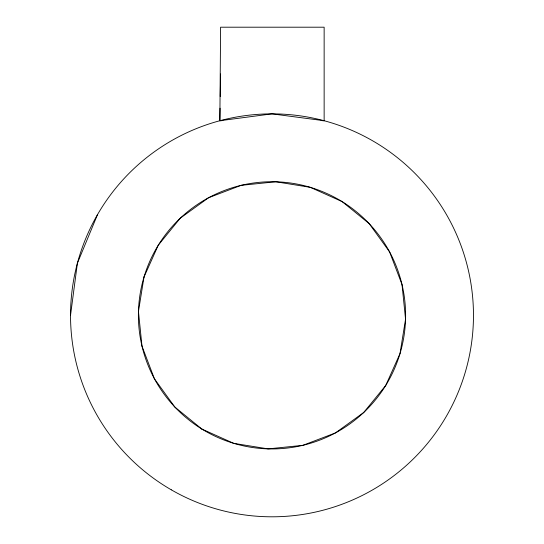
<?xml version="1.0" encoding="UTF-8"?>
<svg xmlns="http://www.w3.org/2000/svg" width="544" height="544" viewBox="0 0 544 544"><rect width="100%" height="100%" fill="white"/><g stroke="black" fill="none" stroke-linecap="round" stroke-linejoin="round"><path stroke-width="0.82" d="M220.055 108.202L219.858 120.727L221.551 120.727M220.238 96.512L220.599 73.964M70.53 315.33L77.398 263.187L97.526 214.594M322.449 120.727L324.142 120.727L324.142 27.2L220.599 27.2L219.858 120.727L272 113.859L324.142 120.727M143.997 277.039L138.448 311.474L141.998 346.174L154.408 378.767L174.835 407.041L201.885 429.066L233.709 443.34L268.144 448.888L302.845 445.332L335.437 432.922L363.712 412.495L385.737 385.444L400.003 353.62L405.552 319.185L402.002 284.492L389.592 251.892L369.165 223.618L342.115 201.6L310.291 187.326L275.856 181.778L241.155 185.327L208.563 197.744L180.288 218.164L158.263 245.215L143.997 277.039M201.885 429.066A133.613 133.613 0 0 0 405.552 319.185A133.613 133.613 0 0 0 208.563 197.744A133.613 133.613 0 0 0 201.885 429.066M171.265 489.811A201.47 201.47 0 0 0 473.47 315.33A201.47 201.47 0 0 0 171.265 140.855A201.47 201.47 0 0 0 171.265 489.811"/></g></svg>
